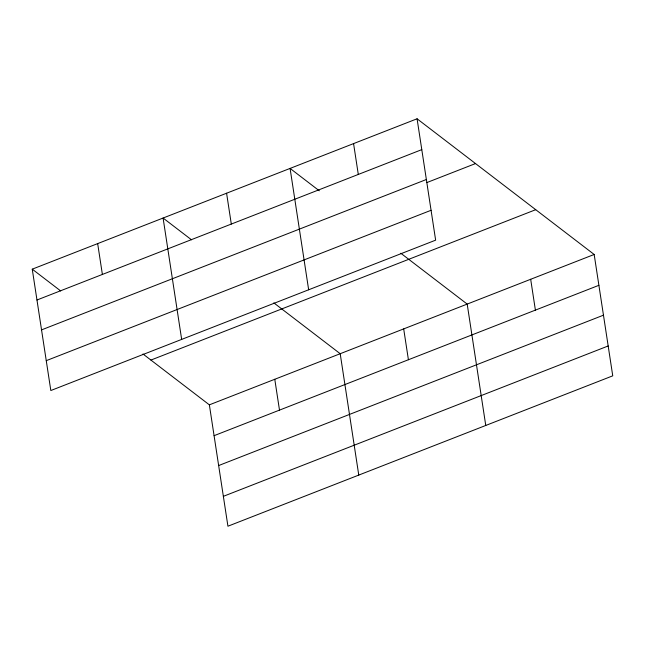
<?xml version="1.0" encoding="UTF-8"?>
<svg xmlns="http://www.w3.org/2000/svg" width="645" height="645" viewBox="0 0 645 645"><rect width="100%" height="100%" fill="white"/><g stroke="black" fill="none" stroke-linecap="round" stroke-linejoin="round"><path stroke-width="0.97" d="M417.073 118.785L435.641 240.158L50.826 390.531L32.25 269.167L417.073 118.785L594.174 254.469L612.75 375.833L227.927 526.215L209.359 404.842L142.988 354M36.967 300.006L421.79 149.632M41.538 329.885L426.361 179.504M426.958 182.535L475.518 163.564M46.255 360.66L431.07 210.286M150.914 360.071L535.729 209.689M209.359 404.842L594.174 254.469M214.076 435.681L598.899 285.308M218.647 465.561L603.47 315.179M223.355 496.336L608.179 345.962M319.299 190.799L290.081 168.41L308.657 289.782M400.819 253.243L467.19 304.085L485.758 425.458M191.525 239.819L163.088 218.034L181.664 339.407M273.827 302.868L340.197 353.71L358.765 475.083M32.25 269.167L60.686 290.943M530.682 279.277L535.398 310.116M403.689 328.902L408.414 359.741M353.573 143.601L358.298 174.44M274.778 379.276L279.495 410.123M226.589 193.226L231.305 224.065M97.669 243.6L102.386 274.447"/></g></svg>
